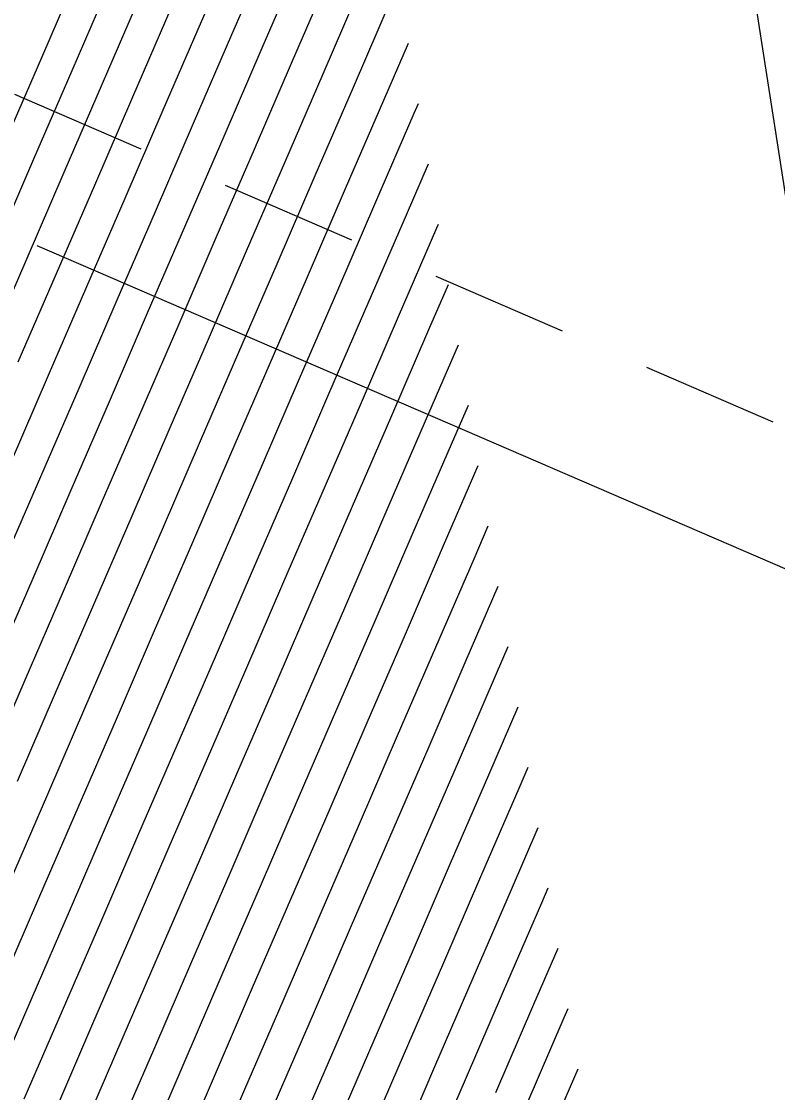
# Model space of a CAD drawing. Header units: millimetres. Extents: x 12535370 to 12566104, y 356204400 to 356234587.
# Drawn here: x 12556106 to 12557850, y 356220685 to 356223155 of the extents above; entities that cross this region are included whole.
import ezdxf
from ezdxf.enums import TextEntityAlignment as Align

# ---------------------------------------------------------------- set-up
doc = ezdxf.new("R2010")
doc.units = ezdxf.units.MM
doc.header["$MEASUREMENT"] = 0
doc.linetypes.add('Dashed Long', pattern=[529.166651, 317.499995, -211.666656])
doc.linetypes.add('Dot & Dashed', pattern=[6702.78, 3527.78, -1763.89, 0, -1411.11])
doc.layers.add('New_110 Bemassungen Ausführung', color=7, linetype='Continuous')
doc.layers.add('New_290 Raster _ Achsen', color=7, linetype='Continuous')
for name, color, linetype, lineweight in [('New_110 Bemassungen Ausführung_Pen_No__1', 7, 'Continuous', 13), ('New_255 Plangrafiken_Pen_No__39', 8, 'Continuous', 13), ('New_290 Raster _ Achsen_Pen_No__108', 7, 'Continuous', 13), ('New_Baulinie_Pen_No__21', 1, 'Continuous', 13)]:
    doc.layers.add(name, color=color, linetype=linetype, lineweight=lineweight)
doc.styles.add('GENERATED_STYLE_1', font='arial.ttf')
doc.dimstyles.new('GENERATED_STYLE__1', dxfattribs={"dimtxt": 125, "dimasz": 47.5, "dimexe": 0.18, "dimexo": 2, "dimgap": 0, "dimtad": 1, "dimlfac": 0.001, "dimzin": 0, "dimdsep": 46, "dimtxsty": 'GENERATED_STYLE_1', "dimblk": 'ARROWHEAD_2', "dimblk1": 'ARROWHEAD_2', "dimblk2": 'ARROWHEAD_2', "dimcen": 0.09, "dimclrd": 7, "dimclre": 7, "dimclrt": 7, "dimadec": 0, "dimazin": 0, "dimtfac": 1, "dimtdec": 4, "dimtmove": 0, "dimatfit": 3, "dimfxl": 1, "dimtolj": 1, "dimtzin": 0, "dimarcsym": 0})

# ---------------------------------------------------------------- blocks, each defined once
blk = doc.blocks.new('*X18', base_point=(12240439.2, 356160438.4))
at = {"layer": 'New_255 Plangrafiken_Pen_No__39', "color": 8, "linetype": 'Continuous', "lineweight": 13}
for p, q in [((12556608.7, 356223358.4), (12556520.7, 356223154.5)), ((12556608.7, 356223358.4), (12556520.7, 356223154.5)), ((12556678.8, 356223328.1), (12556590.7, 356223124.2)), ((12556678.8, 356223328.1), (12556590.7, 356223124.2)), ((12556748.9, 356223297.9), (12556660.8, 356223094)), ((12556748.9, 356223297.9), (12556660.8, 356223094)), ((12556240.4, 356223275.5), (12556152.4, 356223071.6)), ((12556240.4, 356223275.5), (12556152.4, 356223071.6)), ((12556818.9, 356223267.6), (12556730.8, 356223063.7)), ((12556818.9, 356223267.6), (12556730.8, 356223063.7)), ((12556310.5, 356223245.3), (12556222.4, 356223041.4)), ((12556310.5, 356223245.3), (12556222.4, 356223041.4)), ((12556889, 356223237.4), (12556800.9, 356223033.4)), ((12556889, 356223237.4), (12556800.9, 356223033.4)), ((12556380.6, 356223215), (12556292.5, 356223011.1)), ((12556380.6, 356223215), (12556292.5, 356223011.1)), ((12556959, 356223207.1), (12556870.9, 356223003.2)), ((12556959, 356223207.1), (12556870.9, 356223003.2)), ((12556450.6, 356223184.8), (12556362.5, 356222980.8)), ((12556450.6, 356223184.8), (12556362.5, 356222980.8)), ((12556520.7, 356223154.5), (12556432.6, 356222950.6)), ((12556520.7, 356223154.5), (12556432.6, 356222950.6)), ((12556590.7, 356223124.2), (12556502.6, 356222920.3)), ((12556590.7, 356223124.2), (12556502.6, 356222920.3)), ((12556660.8, 356223094), (12556572.7, 356222890.1)), ((12556660.8, 356223094), (12556572.7, 356222890.1)), ((12556997.9, 356223104.7), (12556941, 356222972.9)), ((12556997.9, 356223104.7), (12556941, 356222972.9)), ((12556152.4, 356223071.6), (12556064.3, 356222867.7)), ((12556152.4, 356223071.6), (12556064.3, 356222867.7)), ((12556730.8, 356223063.7), (12556642.7, 356222859.8)), ((12556730.8, 356223063.7), (12556642.7, 356222859.8)), ((12556222.4, 356223041.4), (12556134.3, 356222837.5)), ((12556222.4, 356223041.4), (12556134.3, 356222837.5)), ((12556800.9, 356223033.4), (12556712.8, 356222829.5)), ((12556800.9, 356223033.4), (12556712.8, 356222829.5)), ((12556292.5, 356223011.1), (12556204.4, 356222807.2)), ((12556292.5, 356223011.1), (12556204.4, 356222807.2)), ((12556870.9, 356223003.2), (12556782.8, 356222799.3)), ((12556870.9, 356223003.2), (12556782.8, 356222799.3)), ((12556362.5, 356222980.8), (12556274.4, 356222776.9)), ((12556362.5, 356222980.8), (12556274.4, 356222776.9)), ((12556941, 356222972.9), (12556852.9, 356222769)), ((12556941, 356222972.9), (12556852.9, 356222769)), ((12557020.9, 356222965.5), (12557011, 356222942.7)), ((12557020.9, 356222965.5), (12557011, 356222942.7)), ((12556432.6, 356222950.6), (12556344.5, 356222746.7)), ((12556432.6, 356222950.6), (12556344.5, 356222746.7)), ((12557011, 356222942.7), (12556923, 356222738.7)), ((12557011, 356222942.7), (12556923, 356222738.7)), ((12556502.6, 356222920.3), (12556414.5, 356222716.4)), ((12556502.6, 356222920.3), (12556414.5, 356222716.4)), ((12556572.7, 356222890.1), (12556484.6, 356222686.1)), ((12556572.7, 356222890.1), (12556484.6, 356222686.1)), ((12556642.7, 356222859.8), (12556554.7, 356222655.9)), ((12556642.7, 356222859.8), (12556554.7, 356222655.9)), ((12556134.3, 356222837.5), (12556046.2, 356222633.5)), ((12556134.3, 356222837.5), (12556046.2, 356222633.5)), ((12556712.8, 356222829.5), (12556624.7, 356222625.6)), ((12556712.8, 356222829.5), (12556624.7, 356222625.6)), ((12557043.9, 356222826.3), (12556993, 356222708.5)), ((12557043.9, 356222826.3), (12556993, 356222708.5)), ((12556204.4, 356222807.2), (12556116.3, 356222603.3)), ((12556204.4, 356222807.2), (12556116.3, 356222603.3)), ((12556782.8, 356222799.3), (12556694.8, 356222595.4)), ((12556782.8, 356222799.3), (12556694.8, 356222595.4)), ((12556274.4, 356222776.9), (12556186.4, 356222573)), ((12556274.4, 356222776.9), (12556186.4, 356222573)), ((12556852.9, 356222769), (12556764.8, 356222565.1)), ((12556852.9, 356222769), (12556764.8, 356222565.1)), ((12556344.5, 356222746.7), (12556256.4, 356222542.8)), ((12556344.5, 356222746.7), (12556256.4, 356222542.8)), ((12556923, 356222738.7), (12556834.9, 356222534.8)), ((12556923, 356222738.7), (12556834.9, 356222534.8)), ((12556414.5, 356222716.4), (12556326.5, 356222512.5)), ((12556414.5, 356222716.4), (12556326.5, 356222512.5)), ((12556484.6, 356222686.1), (12556396.5, 356222482.2)), ((12556484.6, 356222686.1), (12556396.5, 356222482.2)), ((12556993, 356222708.5), (12556904.9, 356222504.6)), ((12556993, 356222708.5), (12556904.9, 356222504.6)), ((12557066.9, 356222687.1), (12557063.1, 356222678.2)), ((12557066.9, 356222687.1), (12557063.1, 356222678.2)), ((12557063.1, 356222678.2), (12556975, 356222474.3)), ((12557063.1, 356222678.2), (12556975, 356222474.3)), ((12556554.7, 356222655.9), (12556466.6, 356222452)), ((12556554.7, 356222655.9), (12556466.6, 356222452)), ((12556624.7, 356222625.6), (12556536.6, 356222421.7)), ((12556624.7, 356222625.6), (12556536.6, 356222421.7)), ((12556116.3, 356222603.3), (12556028.2, 356222399.4)), ((12556116.3, 356222603.3), (12556028.2, 356222399.4)), ((12556694.8, 356222595.4), (12556606.7, 356222391.4)), ((12556694.8, 356222595.4), (12556606.7, 356222391.4)), ((12556186.4, 356222573), (12556098.3, 356222369.1)), ((12556186.4, 356222573), (12556098.3, 356222369.1)), ((12556764.8, 356222565.1), (12556676.7, 356222361.2)), ((12556764.8, 356222565.1), (12556676.7, 356222361.2)), ((12556256.4, 356222542.8), (12556168.3, 356222338.8)), ((12556256.4, 356222542.8), (12556168.3, 356222338.8)), ((12557089.9, 356222547.9), (12557045, 356222444)), ((12557089.9, 356222547.9), (12557045, 356222444)), ((12556834.9, 356222534.8), (12556746.8, 356222330.9)), ((12556834.9, 356222534.8), (12556746.8, 356222330.9)), ((12556326.5, 356222512.5), (12556238.4, 356222308.6)), ((12556326.5, 356222512.5), (12556238.4, 356222308.6)), ((12556904.9, 356222504.6), (12556816.8, 356222300.7)), ((12556904.9, 356222504.6), (12556816.8, 356222300.7)), ((12556396.5, 356222482.2), (12556308.4, 356222278.3)), ((12556396.5, 356222482.2), (12556308.4, 356222278.3)), ((12556975, 356222474.3), (12556886.9, 356222270.4)), ((12556975, 356222474.3), (12556886.9, 356222270.4)), ((12556466.6, 356222452), (12556378.5, 356222248.1)), ((12556466.6, 356222452), (12556378.5, 356222248.1)), ((12557045, 356222444), (12556956.9, 356222240.1)), ((12557045, 356222444), (12556956.9, 356222240.1)), ((12556536.6, 356222421.7), (12556448.5, 356222217.8)), ((12556536.6, 356222421.7), (12556448.5, 356222217.8)), ((12556606.7, 356222391.4), (12556518.6, 356222187.5)), ((12556606.7, 356222391.4), (12556518.6, 356222187.5)), ((12557112.9, 356222408.7), (12557027, 356222209.9)), ((12557112.9, 356222408.7), (12557027, 356222209.9)), ((12556676.7, 356222361.2), (12556588.6, 356222157.3)), ((12556676.7, 356222361.2), (12556588.6, 356222157.3)), ((12556168.3, 356222338.8), (12556080.2, 356222134.9)), ((12556168.3, 356222338.8), (12556080.2, 356222134.9)), ((12556746.8, 356222330.9), (12556658.7, 356222127)), ((12556746.8, 356222330.9), (12556658.7, 356222127)), ((12556238.4, 356222308.6), (12556150.3, 356222104.7)), ((12556238.4, 356222308.6), (12556150.3, 356222104.7)), ((12556816.8, 356222300.7), (12556728.8, 356222096.7)), ((12556816.8, 356222300.7), (12556728.8, 356222096.7)), ((12556308.4, 356222278.3), (12556220.3, 356222074.4)), ((12556308.4, 356222278.3), (12556220.3, 356222074.4)), ((12556886.9, 356222270.4), (12556798.8, 356222066.5)), ((12556886.9, 356222270.4), (12556798.8, 356222066.5)), ((12557135.9, 356222269.5), (12557097.1, 356222179.6)), ((12557135.9, 356222269.5), (12557097.1, 356222179.6)), ((12556378.5, 356222248.1), (12556290.4, 356222044.1)), ((12556378.5, 356222248.1), (12556290.4, 356222044.1)), ((12556448.5, 356222217.8), (12556360.5, 356222013.9)), ((12556448.5, 356222217.8), (12556360.5, 356222013.9)), ((12556956.9, 356222240.1), (12556868.9, 356222036.2)), ((12556956.9, 356222240.1), (12556868.9, 356222036.2)), ((12557027, 356222209.9), (12556938.9, 356222006)), ((12557027, 356222209.9), (12556938.9, 356222006)), ((12556518.6, 356222187.5), (12556430.5, 356221983.6)), ((12556518.6, 356222187.5), (12556430.5, 356221983.6)), ((12557097.1, 356222179.6), (12557009, 356221975.7)), ((12557097.1, 356222179.6), (12557009, 356221975.7)), ((12556588.6, 356222157.3), (12556500.6, 356221953.4)), ((12556588.6, 356222157.3), (12556500.6, 356221953.4)), ((12556658.7, 356222127), (12556570.6, 356221923.1)), ((12556658.7, 356222127), (12556570.6, 356221923.1)), ((12557158.9, 356222130.3), (12557079, 356221945.4)), ((12557158.9, 356222130.3), (12557079, 356221945.4)), ((12556150.3, 356222104.7), (12556062.2, 356221900.8)), ((12556150.3, 356222104.7), (12556062.2, 356221900.8)), ((12556728.8, 356222096.7), (12556640.7, 356221892.8)), ((12556728.8, 356222096.7), (12556640.7, 356221892.8)), ((12556220.3, 356222074.4), (12556132.3, 356221870.5)), ((12556220.3, 356222074.4), (12556132.3, 356221870.5)), ((12556290.4, 356222044.1), (12556202.3, 356221840.2)), ((12556290.4, 356222044.1), (12556202.3, 356221840.2)), ((12556798.8, 356222066.5), (12556710.7, 356221862.6)), ((12556798.8, 356222066.5), (12556710.7, 356221862.6)), ((12556868.9, 356222036.2), (12556780.8, 356221832.3)), ((12556868.9, 356222036.2), (12556780.8, 356221832.3)), ((12556360.5, 356222013.9), (12556272.4, 356221810)), ((12556360.5, 356222013.9), (12556272.4, 356221810)), ((12556938.9, 356222006), (12556850.8, 356221802.1)), ((12556938.9, 356222006), (12556850.8, 356221802.1)), ((12556430.5, 356221983.6), (12556342.4, 356221779.7)), ((12556430.5, 356221983.6), (12556342.4, 356221779.7)), ((12557009, 356221975.7), (12556920.9, 356221771.8)), ((12557009, 356221975.7), (12556920.9, 356221771.8)), ((12557181.9, 356221991.1), (12557149.1, 356221915.2)), ((12557181.9, 356221991.1), (12557149.1, 356221915.2)), ((12556500.6, 356221953.4), (12556412.5, 356221749.5)), ((12556500.6, 356221953.4), (12556412.5, 356221749.5)), ((12557079, 356221945.4), (12556990.9, 356221741.5)), ((12557079, 356221945.4), (12556990.9, 356221741.5)), ((12556570.6, 356221923.1), (12556482.5, 356221719.2)), ((12556570.6, 356221923.1), (12556482.5, 356221719.2)), ((12557149.1, 356221915.2), (12557061, 356221711.3)), ((12557149.1, 356221915.2), (12557061, 356221711.3)), ((12556132.3, 356221870.5), (12556044.2, 356221666.6)), ((12556132.3, 356221870.5), (12556044.2, 356221666.6)), ((12556640.7, 356221892.8), (12556552.6, 356221688.9)), ((12556640.7, 356221892.8), (12556552.6, 356221688.9)), ((12556710.7, 356221862.6), (12556622.6, 356221658.7)), ((12556710.7, 356221862.6), (12556622.6, 356221658.7)), ((12557204.9, 356221851.9), (12557131, 356221681)), ((12557204.9, 356221851.9), (12557131, 356221681)), ((12556202.3, 356221840.2), (12556114.2, 356221636.3)), ((12556202.3, 356221840.2), (12556114.2, 356221636.3)), ((12556780.8, 356221832.3), (12556692.7, 356221628.4)), ((12556780.8, 356221832.3), (12556692.7, 356221628.4)), ((12556272.4, 356221810), (12556184.3, 356221606.1)), ((12556272.4, 356221810), (12556184.3, 356221606.1)), ((12556850.8, 356221802.1), (12556762.7, 356221598.1)), ((12556850.8, 356221802.1), (12556762.7, 356221598.1)), ((12556342.4, 356221779.7), (12556254.3, 356221575.8)), ((12556342.4, 356221779.7), (12556254.3, 356221575.8)), ((12556920.9, 356221771.8), (12556832.8, 356221567.9)), ((12556920.9, 356221771.8), (12556832.8, 356221567.9)), ((12556412.5, 356221749.5), (12556324.4, 356221545.5)), ((12556412.5, 356221749.5), (12556324.4, 356221545.5)), ((12556990.9, 356221741.5), (12556902.9, 356221537.6)), ((12556990.9, 356221741.5), (12556902.9, 356221537.6)), ((12556482.5, 356221719.2), (12556394.4, 356221515.3)), ((12556482.5, 356221719.2), (12556394.4, 356221515.3)), ((12557061, 356221711.3), (12556972.9, 356221507.4)), ((12557061, 356221711.3), (12556972.9, 356221507.4)), ((12557227.9, 356221712.7), (12557201.1, 356221650.7)), ((12557227.9, 356221712.7), (12557201.1, 356221650.7)), ((12556552.6, 356221688.9), (12556464.5, 356221485)), ((12556552.6, 356221688.9), (12556464.5, 356221485)), ((12557131, 356221681), (12557043, 356221477.1)), ((12557131, 356221681), (12557043, 356221477.1)), ((12556622.6, 356221658.7), (12556534.6, 356221454.8)), ((12556622.6, 356221658.7), (12556534.6, 356221454.8)), ((12557201.1, 356221650.7), (12557113, 356221446.8)), ((12557201.1, 356221650.7), (12557113, 356221446.8)), ((12556114.2, 356221636.3), (12556026.1, 356221432.4)), ((12556114.2, 356221636.3), (12556026.1, 356221432.4)), ((12556692.7, 356221628.4), (12556604.6, 356221424.5)), ((12556692.7, 356221628.4), (12556604.6, 356221424.5)), ((12556184.3, 356221606.1), (12556096.2, 356221402.2)), ((12556184.3, 356221606.1), (12556096.2, 356221402.2)), ((12556254.3, 356221575.8), (12556166.2, 356221371.9)), ((12556254.3, 356221575.8), (12556166.2, 356221371.9)), ((12556762.7, 356221598.1), (12556674.7, 356221394.2)), ((12556762.7, 356221598.1), (12556674.7, 356221394.2)), ((12556832.8, 356221567.9), (12556744.7, 356221364)), ((12556832.8, 356221567.9), (12556744.7, 356221364)), ((12557250.9, 356221573.5), (12557183.1, 356221416.6)), ((12557250.9, 356221573.5), (12557183.1, 356221416.6)), ((12556324.4, 356221545.5), (12556236.3, 356221341.6)), ((12556324.4, 356221545.5), (12556236.3, 356221341.6)), ((12556902.9, 356221537.6), (12556814.8, 356221333.7)), ((12556902.9, 356221537.6), (12556814.8, 356221333.7)), ((12556394.4, 356221515.3), (12556306.4, 356221311.4)), ((12556394.4, 356221515.3), (12556306.4, 356221311.4)), ((12556972.9, 356221507.4), (12556884.8, 356221303.4)), ((12556972.9, 356221507.4), (12556884.8, 356221303.4)), ((12556464.5, 356221485), (12556376.4, 356221281.1)), ((12556464.5, 356221485), (12556376.4, 356221281.1)), ((12557043, 356221477.1), (12556954.9, 356221273.2)), ((12557043, 356221477.1), (12556954.9, 356221273.2)), ((12556534.6, 356221454.8), (12556446.5, 356221250.8)), ((12556534.6, 356221454.8), (12556446.5, 356221250.8)), ((12557113, 356221446.8), (12557024.9, 356221242.9)), ((12557113, 356221446.8), (12557024.9, 356221242.9)), ((12557273.9, 356221434.3), (12557253.1, 356221386.3)), ((12557273.9, 356221434.3), (12557253.1, 356221386.3)), ((12556604.6, 356221424.5), (12556516.5, 356221220.6)), ((12556604.6, 356221424.5), (12556516.5, 356221220.6)), ((12557183.1, 356221416.6), (12557095, 356221212.7)), ((12557183.1, 356221416.6), (12557095, 356221212.7)), ((12556674.7, 356221394.2), (12556586.6, 356221190.3)), ((12556674.7, 356221394.2), (12556586.6, 356221190.3)), ((12557253.1, 356221386.3), (12557165, 356221182.4)), ((12557253.1, 356221386.3), (12557165, 356221182.4)), ((12556166.2, 356221371.9), (12556078.2, 356221168)), ((12556166.2, 356221371.9), (12556078.2, 356221168)), ((12556744.7, 356221364), (12556656.6, 356221160.1)), ((12556744.7, 356221364), (12556656.6, 356221160.1)), ((12556236.3, 356221341.6), (12556148.2, 356221137.7)), ((12556236.3, 356221341.6), (12556148.2, 356221137.7)), ((12556814.8, 356221333.7), (12556726.7, 356221129.8)), ((12556814.8, 356221333.7), (12556726.7, 356221129.8)), ((12556306.4, 356221311.4), (12556218.3, 356221107.5)), ((12556306.4, 356221311.4), (12556218.3, 356221107.5)), ((12556884.8, 356221303.4), (12556796.7, 356221099.5)), ((12556884.8, 356221303.4), (12556796.7, 356221099.5)), ((12556376.4, 356221281.1), (12556288.3, 356221077.2)), ((12556376.4, 356221281.1), (12556288.3, 356221077.2)), ((12557296.9, 356221295.1), (12557235.1, 356221152.1)), ((12557296.9, 356221295.1), (12557235.1, 356221152.1)), ((12556954.9, 356221273.2), (12556866.8, 356221069.3)), ((12556954.9, 356221273.2), (12556866.8, 356221069.3)), ((12556446.5, 356221250.8), (12556358.4, 356221046.9)), ((12556446.5, 356221250.8), (12556358.4, 356221046.9)), ((12557024.9, 356221242.9), (12556936.8, 356221039)), ((12557024.9, 356221242.9), (12556936.8, 356221039)), ((12556516.5, 356221220.6), (12556428.4, 356221016.7)), ((12556516.5, 356221220.6), (12556428.4, 356221016.7)), ((12557095, 356221212.7), (12557006.9, 356221008.7)), ((12557095, 356221212.7), (12557006.9, 356221008.7)), ((12556586.6, 356221190.3), (12556498.5, 356220986.4)), ((12556586.6, 356221190.3), (12556498.5, 356220986.4)), ((12557165, 356221182.4), (12557077, 356220978.5)), ((12557165, 356221182.4), (12557077, 356220978.5)), ((12556656.6, 356221160.1), (12556568.5, 356220956.1)), ((12556656.6, 356221160.1), (12556568.5, 356220956.1)), ((12557319.9, 356221155.9), (12557305.1, 356221121.9)), ((12557319.9, 356221155.9), (12557305.1, 356221121.9)), ((12556148.2, 356221137.7), (12556060.1, 356220933.8)), ((12556148.2, 356221137.7), (12556060.1, 356220933.8)), ((12556726.7, 356221129.8), (12556638.6, 356220925.9)), ((12556726.7, 356221129.8), (12556638.6, 356220925.9)), ((12557235.1, 356221152.1), (12557147, 356220948.2)), ((12557235.1, 356221152.1), (12557147, 356220948.2)), ((12556218.3, 356221107.5), (12556130.2, 356220903.5)), ((12556218.3, 356221107.5), (12556130.2, 356220903.5)), ((12557305.1, 356221121.9), (12557217.1, 356220918)), ((12557305.1, 356221121.9), (12557217.1, 356220918)), ((12556796.7, 356221099.5), (12556708.7, 356220895.6)), ((12556796.7, 356221099.5), (12556708.7, 356220895.6)), ((12556288.3, 356221077.2), (12556200.2, 356220873.3)), ((12556288.3, 356221077.2), (12556200.2, 356220873.3)), ((12556866.8, 356221069.3), (12556778.7, 356220865.4)), ((12556866.8, 356221069.3), (12556778.7, 356220865.4)), ((12556358.4, 356221046.9), (12556270.3, 356220843)), ((12556358.4, 356221046.9), (12556270.3, 356220843)), ((12556936.8, 356221039), (12556848.8, 356220835.1)), ((12556936.8, 356221039), (12556848.8, 356220835.1)), ((12556428.4, 356221016.7), (12556340.3, 356220812.8)), ((12556428.4, 356221016.7), (12556340.3, 356220812.8)), ((12557006.9, 356221008.7), (12556918.8, 356220804.8)), ((12557006.9, 356221008.7), (12556918.8, 356220804.8)), ((12557342.9, 356221016.7), (12557287.1, 356220887.7)), ((12557342.9, 356221016.7), (12557287.1, 356220887.7)), ((12556498.5, 356220986.4), (12556410.4, 356220782.5)), ((12556498.5, 356220986.4), (12556410.4, 356220782.5)), ((12557077, 356220978.5), (12556988.9, 356220774.6)), ((12557077, 356220978.5), (12556988.9, 356220774.6)), ((12556568.5, 356220956.1), (12556480.5, 356220752.2)), ((12556568.5, 356220956.1), (12556480.5, 356220752.2)), ((12557147, 356220948.2), (12557058.9, 356220744.3)), ((12557147, 356220948.2), (12557058.9, 356220744.3)), ((12556638.6, 356220925.9), (12556550.5, 356220722)), ((12556638.6, 356220925.9), (12556550.5, 356220722)), ((12557217.1, 356220918), (12557129, 356220714)), ((12557217.1, 356220918), (12557129, 356220714)), ((12556130.2, 356220903.5), (12556042.1, 356220699.6)), ((12556130.2, 356220903.5), (12556042.1, 356220699.6)), ((12556708.7, 356220895.6), (12556620.6, 356220691.7)), ((12556708.7, 356220895.6), (12556620.6, 356220691.7)), ((12557287.1, 356220887.7), (12557199, 356220683.8)), ((12557287.1, 356220887.7), (12557199, 356220683.8)), ((12556200.2, 356220873.3), (12556112.2, 356220669.4)), ((12556200.2, 356220873.3), (12556112.2, 356220669.4)), ((12556778.7, 356220865.4), (12556690.6, 356220661.4)), ((12556778.7, 356220865.4), (12556690.6, 356220661.4)), ((12557357.2, 356220857.4), (12557269.1, 356220653.5)), ((12557357.2, 356220857.4), (12557269.1, 356220653.5)), ((12557365.9, 356220877.6), (12557357.2, 356220857.4)), ((12557365.9, 356220877.6), (12557357.2, 356220857.4)), ((12556270.3, 356220843), (12556182.2, 356220639.1)), ((12556270.3, 356220843), (12556182.2, 356220639.1)), ((12556848.8, 356220835.1), (12556760.7, 356220631.2)), ((12556848.8, 356220835.1), (12556760.7, 356220631.2)), ((12556340.3, 356220812.8), (12556252.3, 356220608.8)), ((12556340.3, 356220812.8), (12556252.3, 356220608.8)), ((12556918.8, 356220804.8), (12556830.7, 356220600.9)), ((12556918.8, 356220804.8), (12556830.7, 356220600.9)), ((12556410.4, 356220782.5), (12556322.3, 356220578.6)), ((12556410.4, 356220782.5), (12556322.3, 356220578.6)), ((12556988.9, 356220774.6), (12556900.8, 356220570.7)), ((12556988.9, 356220774.6), (12556900.8, 356220570.7)), ((12556480.5, 356220752.2), (12556392.4, 356220548.3)), ((12556480.5, 356220752.2), (12556392.4, 356220548.3)), ((12557058.9, 356220744.3), (12556970.8, 356220540.4)), ((12557058.9, 356220744.3), (12556970.8, 356220540.4)), ((12557388.9, 356220738.4), (12557339.1, 356220623.3)), ((12557388.9, 356220738.4), (12557339.1, 356220623.3)), ((12556550.5, 356220722), (12556462.4, 356220518.1)), ((12556550.5, 356220722), (12556462.4, 356220518.1)), ((12557129, 356220714), (12557040.9, 356220510.1)), ((12557129, 356220714), (12557040.9, 356220510.1)), ((12556620.6, 356220691.7), (12556532.5, 356220487.8)), ((12556620.6, 356220691.7), (12556532.5, 356220487.8))]:
    blk.add_line(p, q, dxfattribs=at)
blk = doc.blocks.new('Fill_1', base_point=(12240439.2, 356160438.4))
at = {"layer": 'New_255 Plangrafiken_Pen_No__39', "color": 8, "linetype": 'Continuous', "lineweight": 13}
blk.add_blockref('*X18', (12240439.2, 356160438.4), dxfattribs=at)
blk = doc.blocks.new('Standard grid marker[61]', base_point=(12542916.7, 356228351.1))
at = {"layer": 'New_290 Raster _ Achsen_Pen_No__108', "color": 7, "linetype": 'Dot & Dashed', "lineweight": 13}
blk.add_line((12543834.8, 356227954.6), (12564850.8, 356218876), dxfattribs=at)
at = {"layer": 'New_290 Raster _ Achsen_Pen_No__108', "color": 7, "lineweight": 13, "style": 'GENERATED_STYLE_1'}
for tag, p in [('AC_MarkerText_1_0', (12542799.4, 356228486.6)), ('AC_MarkerText_1_1', (12565972.8, 356218476.1))]:
    blk.add_attdef(tag, text='', height=150, rotation=336.6365, dxfattribs=at).set_placement(p, align=Align.TOP_CENTER)
blk = doc.blocks.new('*D244', base_point=(12240439.2, 356160438.4))
at = {"layer": 'New_110 Bemassungen Ausführung_Pen_No__1', "color": 7, "linetype": 'Continuous', "lineweight": 13, "transparency": 16777216}
for p, q in [((12557699.9, 356223836.6), (12557704.6, 356223806.4)), ((12557658.3, 356223799.2), (12557750.9, 356223813.5)), ((12557738.2, 356223793.3), (12557671, 356223819.4)), ((12557704.6, 356223806.4), (12560331.3, 356206822.1)), ((12560364.9, 356206809.1), (12560297.7, 356206835.2)), ((12560331.3, 356206822.1), (12560404.2, 356206351.1))]:
    blk.add_line(p, q, dxfattribs=at)
at = {"layer": 'New_110 Bemassungen Ausführung_Pen_No__1', "color": 7, "lineweight": 13, "transparency": 16777216, "insert": (12558975.5, 356215556.6), "char_height": 125, "attachment_point": 7, "rotation": 278.7915, "style": 'GENERATED_STYLE_1'}
blk.add_mtext('\\A1;{\\pql;\\fArial|b0|i0|c0|p0;\\W1.000000;17,18\\fArial|b0|i0|c0|p0;\\W1.000000;\\A1{\\H.66x;\\S5^  ;}}', dxfattribs=at)
blk = doc.blocks.new('ARROWHEAD_2')
at = {"color": 0, "linetype": 'Continuous', "lineweight": 0}
for p, q in [((-0.378, -0.655), (0.378, 0.655)), ((0, 0), (-1, 0))]:
    blk.add_line(p, q, dxfattribs=at)
blk = doc.blocks.new('*D245', base_point=(12240439.2, 356160438.4))
at = {"layer": 'New_110 Bemassungen Ausführung_Pen_No__1', "color": 7, "linetype": 'Continuous', "lineweight": 13, "transparency": 16777216}
for p, q in [((12557704.6, 356223806.4), (12560331.3, 356206822.1)), ((12560285, 356206815), (12560377.6, 356206829.3)), ((12560364.9, 356206809.1), (12560297.7, 356206835.2)), ((12560331.3, 356206822.1), (12560404.2, 356206351.1)), ((12560357.8, 356206343.9), (12560450.5, 356206358.3)), ((12560370.5, 356206364.2), (12560437.8, 356206338.1)), ((12560404.2, 356206351.1), (12560408.8, 356206320.9))]:
    blk.add_line(p, q, dxfattribs=at)
at = {"layer": 'New_110 Bemassungen Ausführung_Pen_No__1', "color": 7, "lineweight": 13, "transparency": 16777216, "insert": (12560366.1, 356206714.7), "char_height": 125, "attachment_point": 7, "rotation": 278.7915, "style": 'GENERATED_STYLE_1'}
blk.add_mtext('\\A1;{\\pql;\\fArial|b0|i0|c0|p0;\\W1.000000;47\\fArial|b0|i0|c0|p0;\\W1.000000;\\A1{\\H.66x;\\S5^  ;}}', dxfattribs=at)

msp = doc.modelspace()

# ---------------------------------------------------------------- linework, layer by layer
at = {"layer": 'New_Baulinie_Pen_No__21', "color": 1, "linetype": 'Dashed Long', "lineweight": 13}
msp.add_lwpolyline([(12541516.719, 356229282.727), (12561182.515, 356220787.43)], dxfattribs=at)

# ---------------------------------------------------------------- block references
at = {"layer": 'New_255 Plangrafiken_Pen_No__39', "color": 8, "linetype": 'Continuous', "lineweight": 13}
msp.add_blockref('Fill_1', (12240439.157, 356160438.356), dxfattribs=at)
at = {"layer": 'New_290 Raster _ Achsen', "color": 7, "linetype": 'Continuous', "lineweight": 13}
msp.add_blockref('Standard grid marker[61]', (12542916.746, 356228351.144), dxfattribs=at)

# ---------------------------------------------------------------- dimensions: what is measured, and where the dimension line sits
at = {"layer": 'New_110 Bemassungen Ausführung', "color": 7, "linetype": 'Continuous', "lineweight": 13}
for base, p1, p2, picture, middle in [((12560331.309, 356206822.125), (12555119.464, 356223406.567), (12557746.181, 356206422.319), '*D244', (12559124.553, 356215197.456)), ((12560404.155, 356206351.108), (12557746.181, 356206422.319), (12557732.699, 356205937.951), '*D245', (12560475.083, 356206464.984))]:
    dim = msp.add_linear_dim(base=base, p1=p1, p2=p2, angle=278.791488, dimstyle='GENERATED_STYLE__1', dxfattribs=at)
    dim.commit()
    dim.dimension.update_dxf_attribs({"geometry": picture, "text_midpoint": middle, "dimtype": 160, "text_rotation": 278.791488})

doc.saveas('drawing.dxf')
